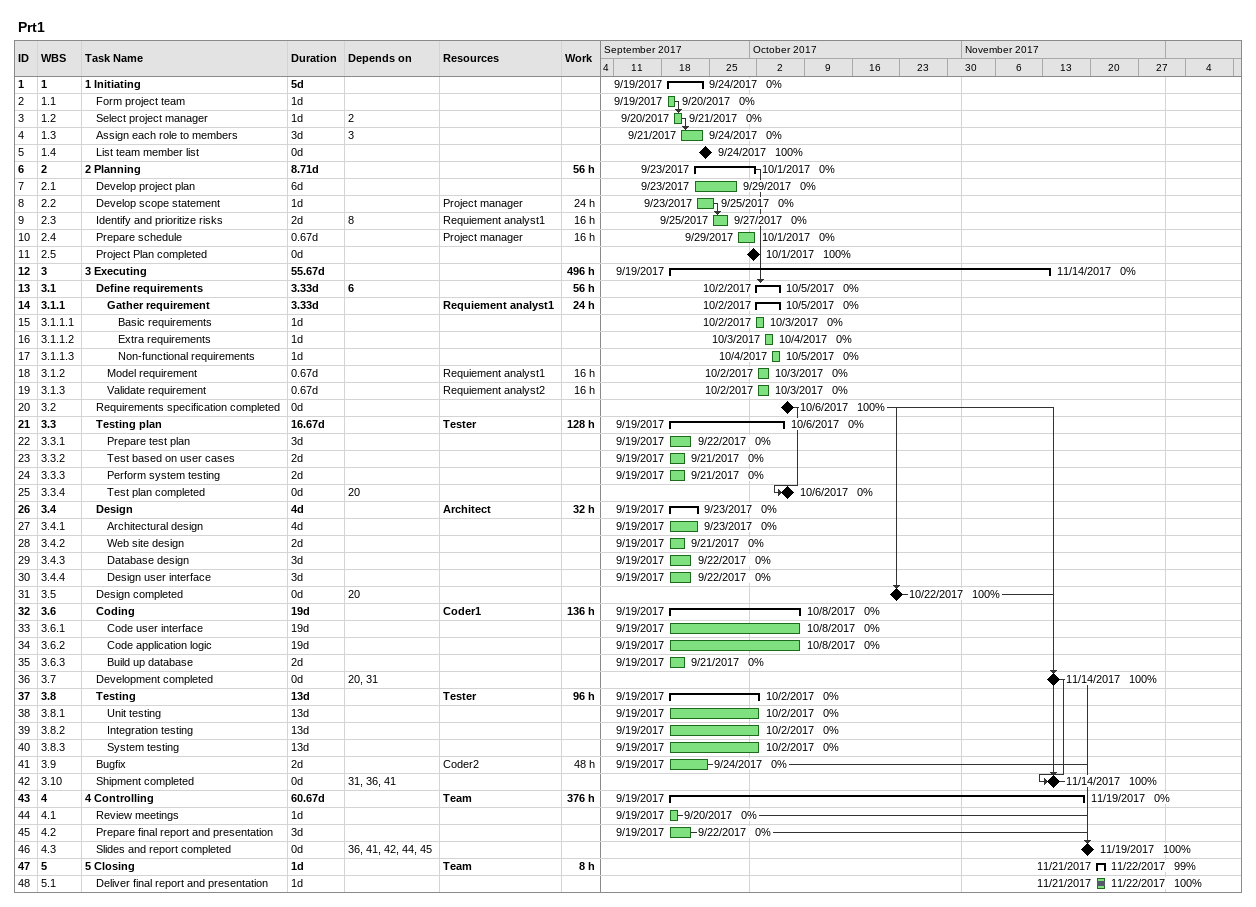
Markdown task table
Prt1

| ID | WBS | Task | Duration | Start | Finish | Predecessors | Resources | % complete | Work (h) |
|---|---|---|---|---|---|---|---|---|---|
| 1 | 1 | **1 Initiating** | 5d | 2017-09-19 | 2017-09-24 |  |  | 0 |  |
| 2 | 1.1 | Form project team | 1d | 2017-09-19 | 2017-09-20 |  |  | 0 |  |
| 3 | 1.2 | Select project manager | 1d | 2017-09-20 | 2017-09-21 | 2 |  | 0 |  |
| 4 | 1.3 | Assign each role to members | 3d | 2017-09-21 | 2017-09-24 | 3 |  | 0 |  |
| 5 | 1.4 | List team member list | 0d | 2017-09-24 | 2017-09-24 |  |  | 100 |  |
| 6 | 2 | **2 Planning** | 8.71d | 2017-09-23 | 2017-10-01 |  |  | 0 | 56 |
| 7 | 2.1 | Develop project plan | 6d | 2017-09-23 | 2017-09-29 |  |  | 0 |  |
| 8 | 2.2 | Develop scope statement | 1d | 2017-09-23 | 2017-09-25 |  | Project manager | 0 | 24 |
| 9 | 2.3 | Identify and prioritize risks | 2d | 2017-09-25 | 2017-09-27 | 8 | Requiement analyst1 | 0 | 16 |
| 10 | 2.4 | Prepare schedule | 0.67d | 2017-09-29 | 2017-10-01 |  | Project manager | 0 | 16 |
| 11 | 2.5 | Project Plan completed | 0d | 2017-10-01 | 2017-10-01 |  |  | 100 |  |
| 12 | 3 | **3 Executing** | 55.67d | 2017-09-19 | 2017-11-14 |  |  | 0 | 496 |
| 13 | 3.1 | **Define requirements** | 3.33d | 2017-10-02 | 2017-10-05 | 6 |  | 0 | 56 |
| 14 | 3.1.1 | **Gather requirement** | 3.33d | 2017-10-02 | 2017-10-05 |  | Requiement analyst1 | 0 | 24 |
| 15 | 3.1.1.1 | Basic requirements | 1d | 2017-10-02 | 2017-10-03 |  |  | 0 |  |
| 16 | 3.1.1.2 | Extra requirements | 1d | 2017-10-03 | 2017-10-04 |  |  | 0 |  |
| 17 | 3.1.1.3 | Non-functional requirements | 1d | 2017-10-04 | 2017-10-05 |  |  | 0 |  |
| 18 | 3.1.2 | Model requirement | 0.67d | 2017-10-02 | 2017-10-03 |  | Requiement analyst1 | 0 | 16 |
| 19 | 3.1.3 | Validate requirement | 0.67d | 2017-10-02 | 2017-10-03 |  | Requiement analyst2 | 0 | 16 |
| 20 | 3.2 | Requirements specification completed | 0d | 2017-10-06 | 2017-10-06 |  |  | 100 |  |
| 21 | 3.3 | **Testing plan** | 16.67d | 2017-09-19 | 2017-10-06 |  | Tester | 0 | 128 |
| 22 | 3.3.1 | Prepare test plan | 3d | 2017-09-19 | 2017-09-22 |  |  | 0 |  |
| 23 | 3.3.2 | Test based on user cases | 2d | 2017-09-19 | 2017-09-21 |  |  | 0 |  |
| 24 | 3.3.3 | Perform system testing | 2d | 2017-09-19 | 2017-09-21 |  |  | 0 |  |
| 25 | 3.3.4 | Test plan completed | 0d | 2017-10-06 | 2017-10-06 | 20 |  | 0 |  |
| 26 | 3.4 | **Design** | 4d | 2017-09-19 | 2017-09-23 |  | Architect | 0 | 32 |
| 27 | 3.4.1 | Architectural design | 4d | 2017-09-19 | 2017-09-23 |  |  | 0 |  |
| 28 | 3.4.2 | Web site design | 2d | 2017-09-19 | 2017-09-21 |  |  | 0 |  |
| 29 | 3.4.3 | Database design | 3d | 2017-09-19 | 2017-09-22 |  |  | 0 |  |
| 30 | 3.4.4 | Design user interface | 3d | 2017-09-19 | 2017-09-22 |  |  | 0 |  |
| 31 | 3.5 | Design completed | 0d | 2017-10-22 | 2017-10-22 | 20 |  | 100 |  |
| 32 | 3.6 | **Coding** | 19d | 2017-09-19 | 2017-10-08 |  | Coder1 | 0 | 136 |
| 33 | 3.6.1 | Code user interface | 19d | 2017-09-19 | 2017-10-08 |  |  | 0 |  |
| 34 | 3.6.2 | Code application logic | 19d | 2017-09-19 | 2017-10-08 |  |  | 0 |  |
| 35 | 3.6.3 | Build up database | 2d | 2017-09-19 | 2017-09-21 |  |  | 0 |  |
| 36 | 3.7 | Development completed | 0d | 2017-11-14 | 2017-11-14 | 20, 31 |  | 100 |  |
| 37 | 3.8 | **Testing** | 13d | 2017-09-19 | 2017-10-02 |  | Tester | 0 | 96 |
| 38 | 3.8.1 | Unit testing | 13d | 2017-09-19 | 2017-10-02 |  |  | 0 |  |
| 39 | 3.8.2 | Integration testing | 13d | 2017-09-19 | 2017-10-02 |  |  | 0 |  |
| 40 | 3.8.3 | System testing | 13d | 2017-09-19 | 2017-10-02 |  |  | 0 |  |
| 41 | 3.9 | Bugfix | 2d | 2017-09-19 | 2017-09-24 |  | Coder2 | 0 | 48 |
| 42 | 3.10 | Shipment completed | 0d | 2017-11-14 | 2017-11-14 | 31, 36, 41 |  | 100 |  |
| 43 | 4 | **4 Controlling** | 60.67d | 2017-09-19 | 2017-11-19 |  | Team | 0 | 376 |
| 44 | 4.1 | Review meetings | 1d | 2017-09-19 | 2017-09-20 |  |  | 0 |  |
| 45 | 4.2 | Prepare final report and presentation | 3d | 2017-09-19 | 2017-09-22 |  |  | 0 |  |
| 46 | 4.3 | Slides and report completed | 0d | 2017-11-19 | 2017-11-19 | 36, 41, 42, 44, 45 |  | 100 |  |
| 47 | 5 | **5 Closing** | 1d | 2017-11-21 | 2017-11-22 |  | Team | 99 | 8 |
| 48 | 5.1 | Deliver final report and presentation | 1d | 2017-11-21 | 2017-11-22 |  |  | 100 |  |
